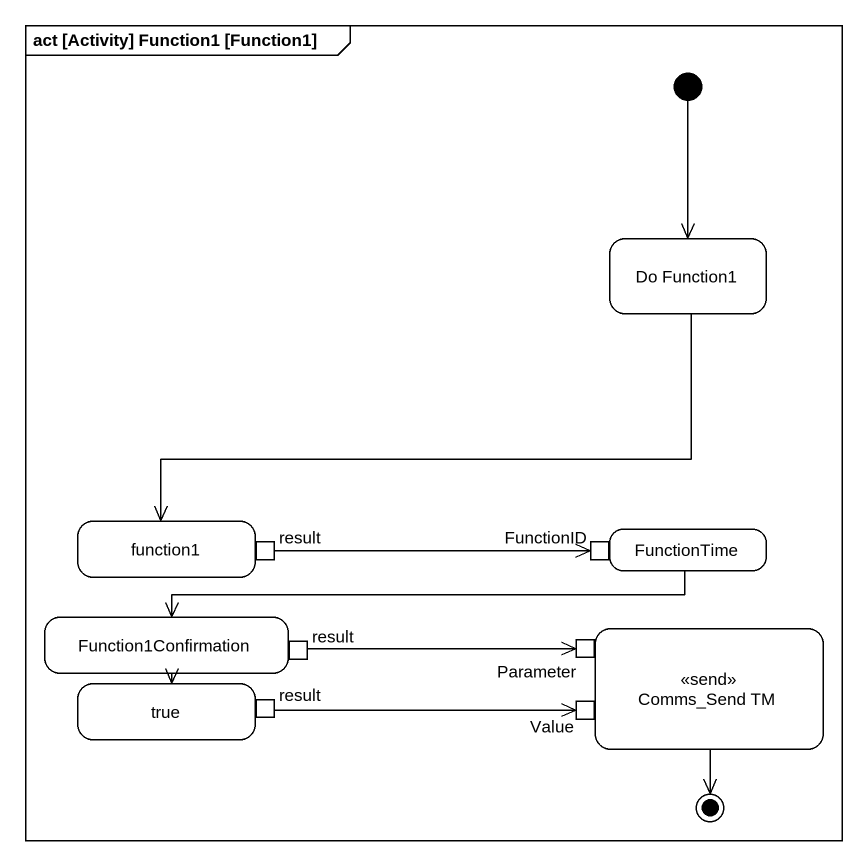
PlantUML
@startuml
mainframe act [Activity] Function1 [Function1]
hide empty description
state "Do Function1" as Do_Function1
state function1 {
  state result <<outputPin>>
}
state FunctionTime {
  state FunctionID <<inputPin>>
}
state Function1Confirmation {
  state "result" as result_2 <<outputPin>>
}
state "Comms_Send TM" as Comms_Send_TM <<send>> {
  state Parameter <<inputPin>>
  state Value <<inputPin>>
}
state true {
  state "result" as result_3 <<outputPin>>
}
[*] --> Do_Function1
Do_Function1 -left-> function1
result -right-> FunctionID
FunctionTime -left-> Function1Confirmation
Function1Confirmation --> true
result_2 -right-> Parameter
result_3 -right-> Value
Comms_Send_TM --> [*]
@enduml
